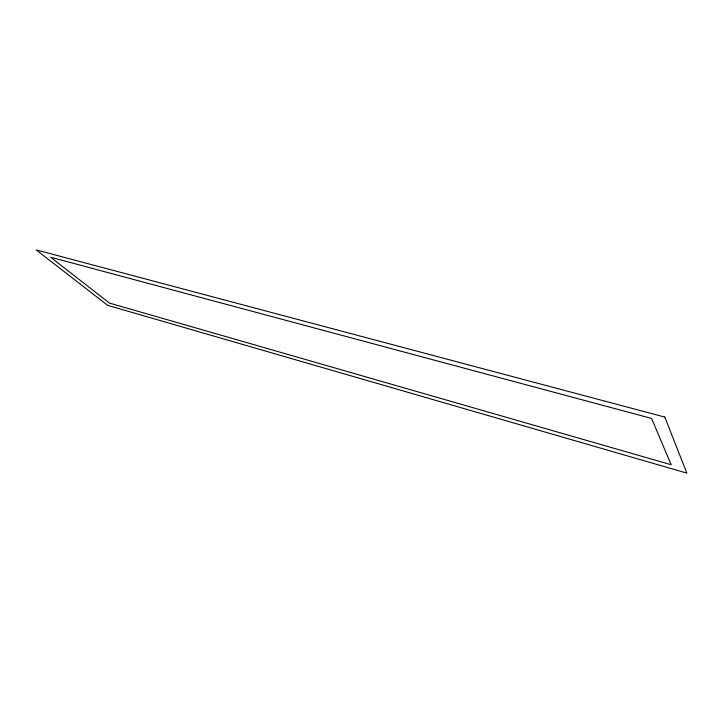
<?xml version="1.0" encoding="UTF-8"?>
<svg xmlns="http://www.w3.org/2000/svg" width="723" height="723" viewBox="0 0 723 723"><rect width="100%" height="100%" fill="white"/><g stroke="black" fill="none" stroke-linecap="round" stroke-linejoin="round"><path stroke-width="1.08" d="M664.799 417.072L36.15 249.887L107.673 305.35L686.85 473.113L664.799 417.072M651.577 418.445L50.628 257.216L109.345 303.036L671.179 464.753L651.577 418.445"/></g></svg>
